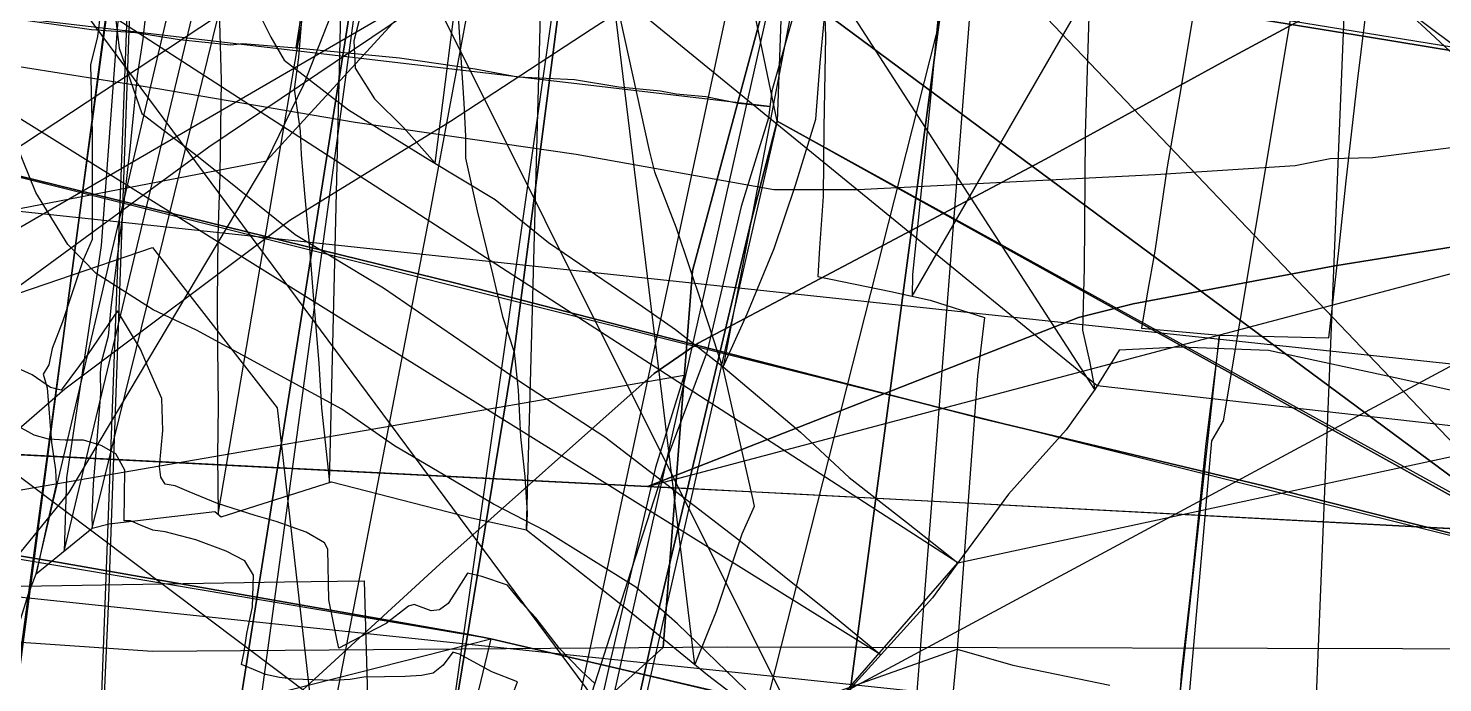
# Model space of a CAD drawing. Extents: x -6790 to 12600, y -1098 to 2171.
# Drawn here: x 389.1 to 467.8, y 271.3 to 307.7 of the extents above; entities that cross this region are included whole.
import ezdxf

# ---------------------------------------------------------------- set-up
doc = ezdxf.new("R2010")
doc.units = 0

msp = doc.modelspace()

# ---------------------------------------------------------------- linework, layer by layer
for points in [[(230.488, 672.093), (432.275, 268.144)], [(396.382, 241.494), (408.986, 321.033), (416.171, 357.766), (425.823, 407.503), (429.178, 422.451), (435.123, 443.514), (436.907, 452.178), (445.188, 474.387), (452.637, 493.496), (453.002, 494.431), (459.924, 518.297), (462.514, 523.181), (465.654, 523.349), (471.116, 525.149), (471.74, 525.257), (479.183, 536.294), (484.257, 549.953), (488.056, 560.75), (496.899, 578.961), (504.203, 595.31), (509.554, 603.761), (513.334, 615.269), (521.616, 609.867)], [(524.696, 465.912), (507.437, 459.065), (496.65, 456.017), (487.317, 453.062), (472.966, 447.997), (462.977, 443.87), (457.583, 440.306), (450.736, 434.865), (447.172, 430.176), (442.529, 424.313), (440.184, 420.374), (436.197, 407.57), (431.836, 393.641), (423.675, 372.537), (418.985, 354.668), (414.999, 339.801), (408.339, 314.429), (404.447, 304.533), (402.383, 300.312), (691.74, 615.583)], [(381.373, 77.724), (517.033, 612.513)], [(401.668, 446.218), (397.809, 393.148), (393.588, 275.554), (392.581, 253.354)], [(649.295, 260.796), (611.269, 305.815), (577.65, 345.781), (577.518, 350.197), (575.344, 374.682), (559.826, 381.527), (523.777, 397.188), (495.259, 409.807), (459.463, 425.508), (429.322, 438.817), (417.011, 443.957), (416.933, 443.231), (416.174, 443.148), (416.095, 442.872), (407.69, 413.307), (407.69, 413.307), (408.042, 412.483), (434.118, 391.732), (432.54, 351.045), (430.765, 302.516), (513.678, 256.433)], [(459.115, 439.213), (453.692, 414.719), (446.202, 381.408), (439.505, 351.388), (430.868, 311.449), (421.187, 268.434)], [(439.047, 437.069), (431.751, 403.034), (428.552, 387.169), (428.008, 384.068), (422.896, 340.848), (422.849, 340.491), (419.033, 311.761), (416.171, 289.844), (410.774, 257.016)], [(325.79, 433.76), (489.468, 262.504)], [(520.848, 433.699), (499.831, 426.334), (477.742, 418.696), (465.336, 414.253), (449.651, 382.495), (443.739, 370.524), (443.195, 367.546), (435.718, 331.214), (433.888, 322.324), (431.069, 312.797), (426.062, 294.186), (424.429, 273.251), (407.04, 257.544)], [(407.04, 257.544), (424.429, 273.251), (426.062, 294.186), (431.069, 312.797), (433.888, 322.324), (435.718, 331.214), (443.195, 367.546), (443.739, 370.524), (449.651, 382.495), (465.336, 414.253), (477.742, 418.696), (499.831, 426.334), (520.848, 433.699)], [(432.899, 424.144), (429.378, 409.65), (426.387, 394.579), (424.27, 383.879), (422.383, 370.879), (416.764, 334.848), (413.992, 310.951), (411.421, 297.236), (404.563, 261.629)], [(307.361, 422.929), (440.919, 243.017)], [(477.313, 421.909), (476.743, 418.606), (475.862, 414.188), (474.398, 408.047), (472.986, 400.572), (472.662, 399.069), (472.623, 397.968), (472.105, 395.066), (469.832, 379.469), (466.444, 355.998), (463.264, 332), (458.269, 302.031), (455.571, 285.846), (454.915, 284.741), (450.849, 238.491)], [(393.292, 309.649), (392.993, 307.219), (392.6, 305.644), (392.7, 301.842), (392.699, 299.194), (392.693, 296.607), (392.689, 295.934), (392.181, 294.749), (391.044, 291.364), (390.468, 289.871), (390.293, 288.966), (389.964, 288.446), (390.186, 287.683), (390.429, 284.655), (390.661, 283.131), (390.685, 282.325), (390.129, 279.899), (389.58, 277.357), (422.304, 416.503)], [(395.93, 311.01), (395.503, 307.059), (395.204, 305.034), (394.784, 300.973), (394.363, 297.192), (394.363, 297.192), (393.739, 292.133), (393.58, 290.565), (393.194, 289.098), (393.136, 288.531), (393.163, 287.381), (392.979, 285.027), (392.747, 282.333), (392.678, 280.63), (392.689, 279.881), (426.301, 416.357)], [(401.483, 309.497), (402.633, 307.173), (403.364, 305.893), (406.948, 303.14), (411.468, 300.346), (415.104, 298.145), (418.057, 295.769), (423.286, 292.212), (425.114, 290.932), (427.777, 288.848), (432.078, 285.224), (434.775, 282.708), (437.967, 280.218), (440.824, 277.962), (261.51, 393.847)], [(393.002, 370.279), (396.234, 367.095), (399.375, 361.827), (400.899, 357.998), (402.354, 351.596), (402.562, 348.92), (402.215, 346.382), (401.269, 343.142), (400.484, 339.312), (399.353, 333.536), (397.967, 325.265), (396.12, 319.278), (393.764, 310.154), (394.203, 306.555), (395.451, 302.925), (398.614, 300.525), (403.972, 296.203), (408.888, 293.25), (416.674, 287.912), (421.198, 284.959), (428.639, 279.25), (433.583, 275.274), (436.535, 272.852), (257.448, 384.363)], [(477.862, 269.752), (476.734, 273.591), (475.233, 277.584), (474.966, 277.783), (432.007, 309.596), (429.822, 311.214), (369.943, 348.002), (374.588, 366.034), (374.958, 375.543), (379.736, 372.502), (386.968, 367.479), (426.764, 339.839), (461.957, 314.974), (496.294, 291.089), (497.452, 290.13), (497.792, 289.849), (499.866, 285.837), (506.739, 271.556), (507.451, 269.023)], [(399.758, 308.666), (399.874, 304.784), (399.788, 299.558), (399.688, 296.13), (399.635, 292.416), (399.669, 289.958), (399.705, 286.691), (399.669, 283.912), (399.693, 280.669), (415.21, 371.895)], [(412.879, 310.87), (413.358, 303.507), (413.44, 301.677), (413.44, 300.443), (414.106, 297.53), (414.951, 294.025), (415.507, 291.653), (416.146, 289.673), (416.383, 287.56), (416.507, 284.967), (416.739, 282.754), (416.885, 280.746), (416.845, 279.789), (419.323, 371.126)], [(455.471, 369.958), (454.473, 367.195), (452.614, 362.925), (450.295, 357.595), (448.721, 353.612), (446.699, 348.923), (443.552, 342.421), (441.015, 336.44), (439.303, 331.422), (437.543, 326.26), (436.338, 321.985), (434.811, 317.719), (432.548, 310.978), (431.6, 308.153), (430.469, 304.185), (430.284, 302.699), (428.78, 297.764), (427.138, 290.819), (426.863, 289.654), (424.79, 284.138), (422.461, 276.921), (420.137, 269.722)], [(412.965, 368.918), (404.032, 306.588), (404.032, 306.588), (404.313, 308.34)], [(524.717, 352.717), (509.43, 350.063), (486.606, 344.649), (462.189, 338.12), (438.409, 326.018), (420.309, 315.296), (399.183, 301.07), (376.518, 284.456), (362.027, 271.77), (351.729, 261.685)], [(524.717, 352.717), (509.43, 350.063), (486.606, 344.649), (462.189, 338.12), (438.409, 326.018), (420.309, 315.296), (399.183, 301.07), (376.518, 284.456), (362.027, 271.77), (351.729, 261.685)], [(518.948, 345.818), (508.937, 343.668), (503.306, 344.022), (493.92, 342.091), (488.18, 340.513), (482.412, 339.098), (475.094, 337.003), (470.034, 335.099), (462.063, 332.052), (456.106, 329.386), (437.826, 318.852), (420.432, 307.603), (412.607, 302.498), (403.675, 296.991), (391.183, 287.622), (382.351, 279.966), (368.213, 268.716)], [(518.948, 345.818), (508.937, 343.668), (503.306, 344.022), (493.92, 342.091), (488.18, 340.513), (482.412, 339.098), (475.094, 337.003), (470.034, 335.099), (462.063, 332.052), (456.106, 329.386), (437.826, 318.852), (420.432, 307.603), (412.607, 302.498), (403.675, 296.991), (391.183, 287.622), (382.351, 279.966), (368.213, 268.716)], [(425.636, 201.78), (442.124, 325.69), (443.057, 332.33), (443.74, 334.852), (443.677, 336.429), (451.578, 334.546), (463.264, 332), (458.269, 302.031), (455.571, 285.846), (454.915, 284.741), (450.849, 238.491)], [(358.657, 285.493), (423.562, 282.207), (447.531, 291.605), (450.555, 292.357), (461.782, 294.476), (469.386, 295.689), (478.651, 297.589), (484.481, 298.343), (484.481, 298.343), (484.173, 300.725), (483.544, 314.401), (482.492, 330.138), (481.187, 330.085), (478.07, 329.958), (439.776, 325.597), (427.021, 324.009), (415.481, 327.296), (401.575, 331.258), (400.013, 334.452), (391.629, 333.896), (390.647, 333.907), (383.625, 334.194)], [(811.441, 252.44), (77.961, 330.604)], [(396.988, 264.108), (412.029, 277.886), (423.938, 288.492), (426.39, 290.166), (436.719, 295.643), (445.689, 300.388), (455.7, 305.875), (460.303, 308.365), (462.29, 308.838), (465.963, 309.8), (481.239, 313.883), (492.803, 316.947), (504.997, 320.055), (520.643, 324.045), (534.576, 327.684), (538.936, 328.267), (541.366, 328.241), (541.805, 326.799), (550.388, 304.398), (558.419, 281.716), (562.117, 271.882), (568.567, 254.73)], [(396.988, 264.108), (412.029, 277.886), (423.938, 288.492), (426.39, 290.166), (436.719, 295.643), (445.689, 300.388), (455.7, 305.875), (460.303, 308.365), (462.29, 308.838), (465.963, 309.8), (481.239, 313.883), (492.803, 316.947), (504.997, 320.055), (520.643, 324.045), (534.576, 327.684), (538.936, 328.267), (541.366, 328.241), (541.805, 326.799), (550.388, 304.398), (558.419, 281.716), (562.117, 271.882), (568.567, 254.73)], [(272.686, 229.24), (437.585, 325.037), (437.585, 325.037), (421.029, 320.53), (417.848, 319.882), (409.57, 319.587), (400.291, 318.674), (393.044, 318.497), (376.076, 317.879), (367.739, 317.702), (362.466, 317.172), (355.307, 316.877), (349.475, 316.73), (326.173, 315.64), (316.658, 315.522), (313.889, 314.903), (308.91, 313.607), (304.992, 310.573), (302.017, 307.568), (297.303, 300.469), (293.415, 291.425)], [(378.831, 325.413), (398.02, 319.728), (419.267, 313.376), (429.829, 310.028), (432.007, 309.596), (474.966, 277.783), (471.341, 278.813), (457.824, 282.244), (442.128, 285.975), (412.84, 293.52), (379.094, 301.801)], [(396.988, 264.108), (412.029, 277.886), (423.938, 288.492), (426.39, 290.166), (436.719, 295.643), (445.689, 300.388), (455.7, 305.875), (460.303, 308.365), (462.29, 308.838), (465.963, 309.8), (481.239, 313.883), (492.803, 316.947), (504.997, 320.055), (520.643, 324.045)], [(396.988, 264.108), (412.029, 277.886), (423.938, 288.492), (426.39, 290.166), (436.719, 295.643), (445.689, 300.388), (455.7, 305.875), (460.303, 308.365), (462.29, 308.838), (465.963, 309.8), (481.239, 313.883), (492.803, 316.947), (504.997, 320.055), (520.643, 324.045)], [(386.899, 320.109), (400.759, 317.709), (418.149, 314.757), (433.242, 312.267), (448.463, 309.649), (463.593, 307.198), (483.165, 303.977), (499.823, 301.307), (514.505, 299.01), (527.313, 296.97)], [(527.313, 296.97), (514.505, 299.01), (499.823, 301.307), (483.165, 303.977), (463.593, 307.198), (448.463, 309.649), (433.242, 312.267), (418.149, 314.757), (400.759, 317.709), (386.899, 320.109)], [(433.326, 310.745), (433.466, 307.226), (433.364, 302.14), (433.324, 298.318), (433.136, 295.471), (433.031, 293.872), (437.093, 293.035), (439.27, 292.564), (442.302, 291.606), (441.918, 288.355), (441.493, 282.664), (441.098, 277.37), (440.784, 273.157), (443.881, 272.283), (449.274, 271.166)], [(819.413, 230.742), (92.901, 307.155)], [(470.405, 301.307), (463.882, 300.475), (461.523, 300.419), (459.575, 300.017), (451.784, 299.518), (435.258, 298.692), (430.597, 298.692), (419.608, 300.653), (407.312, 302.441), (396.34, 304.299), (381.155, 306.706)], [(483.574, 265.32), (478.152, 280.055), (473.165, 293.767), (470.405, 301.307), (463.882, 300.475), (461.523, 300.419), (459.575, 300.017), (451.784, 299.518), (435.258, 298.692), (430.597, 298.692), (419.608, 300.653), (407.312, 302.441), (396.34, 304.299), (381.155, 306.706)], [(429.037, 270.902), (425.237, 274.582), (422.918, 276.613), (417.915, 279.727), (415.005, 281.216), (409.503, 284.456), (406.576, 286.509), (398.499, 290.901), (396.087, 292.016), (392.924, 294.045), (391.343, 295.649), (389.571, 298.537), (387.8, 302.901)], [(379.094, 301.801), (412.84, 293.52), (442.128, 285.975), (457.824, 282.244), (471.341, 278.813), (474.966, 277.783), (475.233, 277.584), (476.734, 273.591), (477.862, 269.752)], [(270.619, 300.999), (301.168, 294.212), (305.41, 293.254), (316.016, 290.857), (327.848, 288.082), (331.928, 287.125), (333.496, 286.789), (338.46, 286.583), (358.657, 285.493), (423.562, 282.207), (431.452, 281.808), (515.978, 277.328), (525.145, 276.882), (525.841, 276.846), (541.88, 276.019), (543.188, 275.952), (558.973, 275.053), (580.742, 274.025), (594.306, 273.304), (622.07, 271.83), (627.48, 271.543), (629.175, 271.453), (643.36, 270.593)], [(385.619, 291.93), (396.046, 295.486), (402.986, 286.585), (404.726, 271.283)], [(385.619, 291.93), (396.046, 295.486), (402.986, 286.585), (404.726, 271.283)], [(270.819, 291.933), (304.203, 283.34), (321.737, 279.508), (341.129, 276.257), (349.142, 276.024), (357.038, 275.27), (367.082, 275.037), (396.054, 273.063), (427.987, 273.296), (473.041, 273.179), (486.569, 272.25), (525.934, 271.205)], [(420.631, 271.253), (419.874, 271.958), (418.67, 273.203), (417.351, 274.911), (416.574, 275.734), (415.775, 276.722), (414.362, 277.198), (413.556, 277.381), (412.853, 276.275), (412.492, 275.708), (411.995, 275.346), (411.548, 275.302), (410.596, 275.646), (410.274, 275.551), (409.034, 274.59), (407.972, 274.034), (406.405, 273.213), (406.301, 273.725), (405.859, 275.91), (405.802, 278.729), (405.611, 279.081), (404.592, 279.669), (402.923, 280.269), (401.759, 280.596), (399.668, 281.261), (398.083, 281.915), (397.304, 282.237), (396.748, 282.326), (396.521, 282.721), (396.432, 283.317), (396.63, 285.326), (396.562, 287.087), (395.835, 288.775), (395.377, 289.839), (394.1, 291.963), (392.47, 289.572), (390.965, 287.564), (390.381, 287.707), (389.354, 288.402), (388.135, 288.972)], [(378.814, 290.159), (467.638, 223.38)], [(415.895, 270.156), (416.331, 271.344), (414.906, 271.9), (413.112, 272.883), (412.74, 272.999), (412.206, 272.283), (411.653, 271.833), (411.007, 271.703), (410.089, 271.65), (407.788, 271.609), (407.03, 271.484), (406.061, 271.416), (403.881, 271.501), (403.118, 271.591), (402.334, 271.766), (400.997, 272.309), (401.14, 273.013), (401.287, 274.034), (401.606, 275.51), (401.656, 277.286), (401.185, 278.081), (400.14, 278.605), (398.458, 279.247), (396.746, 279.677), (396.067, 279.773), (395.377, 280.064), (394.818, 280.3), (394.481, 280.297), (394.502, 283.104), (394.009, 284.015), (393.197, 284.482), (392.22, 284.774), (391.196, 284.774), (390.268, 284.841), (389.466, 285.051), (388.435, 285.629)], [(359.158, 267.405), (364.142, 275.491), (365.655, 278.066), (371.251, 277.648), (373.979, 277.139), (379.193, 275.491), (383.871, 274.415), (388.132, 272.96), (389.158, 276.244), (389.58, 277.357), (392.689, 279.881), (393.635, 280.13), (399.517, 280.815), (399.869, 280.524), (405.991, 282.47), (413.781, 280.464), (416.845, 279.789), (422.348, 275.47), (426.901, 271.732), (429.572, 269.7)], [(441.147, 267.617), (414.862, 273.747), (414.862, 273.747), (413.549, 273.99), (390.879, 277.979), (366.137, 282.096)], [(355.495, 262.651), (354.315, 271.813), (353.559, 275.943), (366.869, 276.293), (381.986, 276.551), (403.39, 276.901), (407.814, 276.957), (408.443, 255.072)]]:
    msp.add_lwpolyline(points)
for points in [[(512.136, 280.615), (448.563, 287.803), (344.256, 372.979), (267.002, 377.504), (237.609, 399.76), (235.722, 401.947), (199.06, 461.44), (175.363, 499.307), (159.143, 525.878), (153.972, 622.113), (242.746, 662.943), (450.741, 620.082), (468.205, 616.512), (512.824, 619.789), (512.136, 280.615)], [(355.592, 238.063), (356.052, 242.287), (368.571, 404.377), (356.031, 401.643), (367.968, 476.811), (373.366, 509.528), (373.609, 510.357), (381.159, 511.387), (397.795, 513.466), (398.751, 513.71), (391.511, 469.141), (383.04, 415.021), (407.69, 413.307), (407.268, 412.304), (390.693, 287.5), (383.337, 231.771), (382.191, 224.755), (355.592, 238.063)], [(55.142, 446.991), (100.195, 454.577), (104.473, 455.781), (224.767, 473.114), (461.17, 463.407), (418.896, 266.348), (473.538, 223.763), (408.246, 162.089), (348.154, 91.288), (230.725, 129.782), (178.952, 201.706), (100.394, 217.952), (74.076, 298.715), (55.017, 301.46), (55.142, 446.991)], [(424.148, 416.451), (421.151, 404.192), (417.576, 391.667), (412.173, 379.589), (408.157, 370.611), (405.098, 364.285), (401.877, 356.65), (400.521, 347.552), (397.802, 331.285), (394.111, 307.875), (393.198, 295.604), (391.26, 282.691), (391.135, 278.619), (424.148, 416.451)], [(407.69, 413.307), (407.268, 412.304), (390.693, 287.5), (383.337, 231.771), (382.191, 224.755), (407.69, 413.307)], [(409.876, 210.955), (382.191, 224.755), (383.337, 231.771), (390.693, 287.5), (407.268, 412.304), (407.69, 413.307), (408.042, 412.483), (434.118, 391.732), (432.54, 351.045), (430.765, 302.516), (429.32, 296.951), (424.025, 274.687), (417.155, 243.617), (409.876, 210.955)], [(407.69, 413.307), (408.042, 412.483), (434.118, 391.732), (432.54, 351.045), (430.765, 302.516), (407.69, 413.307)], [(397.809, 393.148), (393.588, 275.554), (392.581, 253.354), (397.809, 393.148)], [(528.28, 371.095), (469.579, 380.96), (397.809, 393.148), (393.588, 275.554), (392.581, 253.354), (404.785, 254.818), (431.238, 258.314), (438.357, 259.439), (460.329, 258.489), (493.758, 257.241), (506.155, 256.819), (510.184, 256.522), (516.397, 256.437), (517.858, 257.87), (521.71, 302.056), (528.28, 371.095)], [(345.997, 272.968), (354.804, 281.919), (361.737, 289.229), (369.585, 297.394), (372.624, 299.917), (384.067, 308.182), (395.008, 316.198), (402.127, 321.29), (407.905, 325.061), (413.514, 327.881), (419.577, 331.018), (426.59, 334.525), (432.558, 337.746), (438.917, 341.137), (446.374, 344.95), (453.811, 348.732), (457.782, 350.675), (469.208, 354.222), (345.997, 272.968)], [(345.997, 272.968), (354.804, 281.919), (361.737, 289.229), (369.585, 297.394), (372.624, 299.917), (384.067, 308.182), (395.008, 316.198), (402.127, 321.29), (407.905, 325.061), (413.514, 327.881), (419.577, 331.018), (426.59, 334.525), (432.558, 337.746), (438.917, 341.137), (446.374, 344.95), (453.811, 348.732), (457.782, 350.675), (469.208, 354.222), (345.997, 272.968)], [(410.979, 345.544), (412.939, 344.823), (414.435, 344.288), (417.23, 343.201), (424.192, 340.316), (427.75, 338.982), (430.947, 337.437), (434.061, 336.084), (436.609, 335.052), (443.12, 332.941), (445.34, 332.214), (449.075, 330.719), (448.713, 326.639), (448.561, 320.818), (448.618, 315.683), (448.14, 309.553), (447.892, 301.775), (447.846, 294.337), (447.742, 290.887), (448.137, 289.174), (448.436, 287.595), (410.979, 345.544)], [(417.23, 343.201), (413.563, 330.498), (410.92, 321.361), (409.591, 315.139), (407.922, 309.64), (407.242, 306.973), (407.31, 305.46), (408.394, 303.756), (409.998, 302.152), (411.767, 300.165), (417.23, 343.201)], [(422.849, 340.491), (419.033, 311.761), (416.171, 289.844), (410.774, 257.016), (399.437, 183.595), (395.776, 155.168), (391.149, 119.243), (389.899, 109.535), (422.849, 340.491)], [(441.872, 336.859), (443.677, 336.429), (443.74, 334.852), (443.057, 332.33), (442.124, 325.69), (425.636, 201.78), (423.172, 175.135), (422.071, 140.711), (421.888, 134.995), (421.729, 132.464), (423.603, 109.232), (424.778, 93.93), (412.017, 78.559), (403.362, 87.923), (400.916, 91.341), (389.899, 109.535), (391.149, 119.243), (395.776, 155.168), (399.437, 183.595), (410.774, 257.016), (416.171, 289.844), (419.033, 311.761), (422.849, 340.491), (441.872, 336.859)], [(443.677, 336.429), (443.74, 334.852), (443.057, 332.33), (442.124, 325.69), (425.636, 201.78), (423.172, 175.135), (422.071, 140.711), (421.888, 134.995), (421.729, 132.464), (423.603, 109.232), (424.778, 93.93), (443.677, 336.429)], [(427.777, 288.848), (429.102, 291.794), (430.601, 295.428), (431.789, 298.951), (432.918, 302.617), (433.156, 305.744), (433.492, 309.274), (434.106, 313.43), (434.839, 319.398), (434.898, 320.644), (434.78, 323.36), (434.819, 325.438), (435.176, 328.867), (436.087, 332.69), (436.609, 335.052), (427.777, 288.848)], [(407.134, 333.858), (406.857, 332.852), (406.54, 329.897), (406.283, 327.038), (405.694, 321.986), (405.373, 318.517), (405.081, 315.576), (404.765, 312.598), (404.419, 309.331), (404.166, 306.052), (403.929, 304.292), (404.264, 301.961), (404.321, 300.642), (404.497, 298.495), (404.77, 295.46), (404.981, 292.813), (405.287, 289.068), (405.435, 286.555), (405.88, 282.435), (407.134, 333.858)], [(375.999, 78.896), (333.351, 88.638), (336.147, 107.174), (347.66, 179.986), (334.869, 183.191), (345.194, 235.613), (363.964, 332.316), (403.584, 322.374), (408.986, 321.033), (396.382, 241.494), (391.036, 204.388), (390.245, 196.751), (386.977, 168.265), (384.623, 146.168), (381.011, 126.627), (379.669, 118.336), (374.268, 97.316), (374.68, 94.22), (375.999, 78.896)], [(463.264, 332), (458.269, 302.031), (455.571, 285.846), (454.915, 284.741), (450.849, 238.491), (448.477, 213.655), (446.292, 179.986), (446.06, 176.412), (446.361, 173.513), (448.078, 154.824), (452.301, 104.489), (453.464, 91.82), (463.264, 332)], [(435.715, 331.131), (437.349, 330.364), (442.179, 327.24), (444.678, 325.506), (446.492, 323.977), (448.604, 322.474), (451.847, 320.067), (455.988, 317.02), (460.6, 313.196), (464.799, 309.543), (468.405, 306.178), (472.566, 303.221), (475.648, 300.905), (478.992, 298.699), (480.906, 297.35), (435.715, 331.131)], [(541.366, 328.241), (538.936, 328.267), (534.576, 327.684), (520.643, 324.045), (504.997, 320.055), (492.803, 316.947), (481.239, 313.883), (465.963, 309.8), (462.29, 308.838), (460.303, 308.365), (455.7, 305.875), (445.689, 300.388), (436.719, 295.643), (426.39, 290.166), (423.938, 288.492), (412.029, 277.886), (396.988, 264.108), (383.359, 251.58), (370.417, 239.777), (363.573, 233.654), (361.529, 231.552), (541.366, 328.241)], [(541.366, 328.241), (538.936, 328.267), (534.576, 327.684), (520.643, 324.045), (504.997, 320.055), (492.803, 316.947), (481.239, 313.883), (465.963, 309.8), (462.29, 308.838), (460.303, 308.365), (455.7, 305.875), (445.689, 300.388), (436.719, 295.643), (426.39, 290.166), (423.938, 288.492), (412.029, 277.886), (396.988, 264.108), (383.359, 251.58), (370.417, 239.777), (363.573, 233.654), (361.529, 231.552), (541.366, 328.241)], [(364.655, 326.091), (406.63, 313.323), (408.911, 318.17), (430.868, 311.449), (421.187, 268.434), (420.679, 262.646), (419.976, 262.693), (368.023, 272.753), (356.952, 274.897), (364.655, 326.091)], [(302.299, 321.02), (305.147, 320.259), (312.084, 318.612), (324.66, 315.509), (334.976, 312.937), (344.374, 310.577), (358.618, 306.959), (373.018, 303.271), (379.094, 301.801), (412.84, 293.52), (442.128, 285.975), (457.824, 282.244), (471.341, 278.813), (474.966, 277.783), (302.299, 321.02)], [(408.986, 321.033), (396.382, 241.494), (391.036, 204.388), (390.245, 196.751), (386.977, 168.265), (384.623, 146.168), (381.011, 126.627), (379.669, 118.336), (374.268, 97.316), (374.68, 94.22), (375.999, 78.896), (408.986, 321.033)], [(529.513, 296.709), (527.313, 296.97), (514.505, 299.01), (499.823, 301.307), (483.165, 303.977), (463.593, 307.198), (448.463, 309.649), (433.242, 312.267), (418.149, 314.757), (400.759, 317.709), (386.899, 320.109), (385.141, 320.366), (384.589, 320.173), (378.904, 321.141), (529.513, 296.709)], [(420.577, 318.381), (420.548, 318.036), (420.886, 314.669), (421.196, 312.258), (422.043, 308.196), (423.657, 300.872), (423.953, 299.687), (425.159, 296.579), (426.609, 292.283), (427.778, 288.714), (427.778, 288.714), (429.427, 281.471), (429.501, 281.092), (428.804, 279.559), (427.387, 275.258), (426.203, 272.305), (420.577, 318.381)], [(451.236, 315.195), (444.787, 315.915), (441.077, 316.48), (440.355, 316.512), (440.045, 312.007), (439.696, 308.189), (439.258, 303.402), (438.608, 297.01), (438.302, 293.993), (438.27, 292.78), (451.236, 315.195)], [(454.897, 314.815), (454.101, 309.692), (453.214, 304.314), (452.456, 299.962), (451.765, 295.281), (451.333, 292.91), (451.023, 291.002), (455.356, 290.622), (461.445, 290.469), (462.003, 295.311), (462.41, 299.186), (463.033, 304.703), (464.081, 313.269), (464.232, 314.078), (454.897, 314.815)], [(382.664, 308.911), (384.118, 308.668), (385.048, 308.668), (389.504, 308.041), (392.663, 307.596), (395.102, 307.436), (397.547, 307.047), (400.397, 306.745), (401.073, 306.817), (404.032, 306.588), (409.787, 306.027), (413.987, 305.411), (416.352, 304.963), (419.507, 304.817), (421.967, 304.415), (424.294, 304.194), (425.16, 304.02), (426.815, 303.876), (428.618, 303.503), (430.362, 303.327), (382.664, 308.911)], [(409.876, 210.955), (417.155, 243.617), (424.025, 274.687), (429.32, 296.951), (430.765, 302.516), (409.876, 210.955)], [(625.863, 71.872), (632.412, 79.979), (647.513, 98.008), (669.125, 123.869), (687.955, 145.933), (701.386, 153.349), (679.104, 165.735), (639.002, 187.955), (513.678, 256.433), (430.765, 302.516), (429.32, 296.951), (424.025, 274.687), (417.155, 243.617), (409.876, 210.955), (410.801, 210.172), (454.019, 181.985), (500.308, 151.832), (555.219, 116.068), (556.397, 115.105), (593.842, 91.8), (625.863, 71.872)], [(430.765, 302.516), (513.678, 256.433), (639.002, 187.955), (679.104, 165.735), (701.386, 153.349), (430.765, 302.516)], [(503.983, 299.464), (484.481, 298.343), (478.651, 297.589), (469.386, 295.689), (461.782, 294.476), (450.555, 292.357), (447.531, 291.605), (423.562, 282.207), (431.452, 281.808), (515.978, 277.328), (525.145, 276.882), (525.841, 276.846), (525.425, 298.745), (525.368, 300.753), (503.983, 299.464)], [(402.383, 300.312), (391.396, 281.877), (375.824, 262.715), (365.056, 252.411), (348.036, 237.533), (338.6, 228.733), (322.969, 219.181), (320.422, 215.824), (290.898, 196.72), (276.888, 190.178), (271.852, 185.663), (258.942, 179.758), (243.485, 173.448), (224.439, 164.648), (215.177, 160.48), (201.456, 152.491), (188.431, 148.786), (166.422, 150.049), (139.028, 156.976), (112.055, 172.614), (97.781, 183.949), (81.035, 201.052), (44.463, 231.179), (402.383, 300.312)], [(484.481, 298.343), (478.651, 297.589), (469.386, 295.689), (461.782, 294.476), (450.555, 292.357), (447.531, 291.605), (423.562, 282.207), (484.481, 298.343)], [(375.017, 288.423), (385.619, 291.93), (396.046, 295.486), (402.986, 286.585), (404.726, 271.283), (406.084, 259.338), (398.834, 258.148), (393.148, 257.476), (375.017, 288.423)], [(375.017, 288.423), (385.619, 291.93), (396.046, 295.486), (402.986, 286.585), (404.726, 271.283), (406.084, 259.338), (398.834, 258.148), (393.148, 257.476), (383.4, 256.252), (382.078, 256.097), (380.208, 264.254), (376.835, 279.636), (375.017, 288.423)], [(375.017, 288.423), (385.619, 291.93), (396.046, 295.486), (402.986, 286.585), (404.726, 271.283), (406.084, 259.338), (398.834, 258.148), (393.148, 257.476), (383.4, 256.252), (382.078, 256.097), (380.208, 264.254), (376.835, 279.636), (375.017, 288.423)], [(512.556, 293.416), (502.539, 295.591), (500.459, 295.242), (498.076, 294.564), (494.027, 293.136), (489.166, 293.222), (484.812, 292.781), (483.443, 292.354), (482.325, 291.163), (478.598, 285.1), (472.87, 286.51), (465.389, 288.185), (458.088, 289.766), (453.156, 289.954), (449.781, 289.789), (448.436, 287.595), (446.846, 285.349), (443.636, 281.787), (440.824, 277.962), (512.556, 293.416)], [(455.356, 290.622), (454.604, 284.586), (453.827, 277.003), (453.242, 271.958), (453.122, 270.152), (455.356, 290.622)], [(425.609, 288.386), (424.015, 283.27), (421.536, 272.638), (420.374, 267.501), (417.113, 253.319), (411.434, 231.132), (375.057, 199.551), (374.367, 177.816), (307.953, 166.154), (278.687, 161.185), (237.203, 154.141), (231.519, 152.916), (217.465, 150.465), (204.184, 147.055), (201.972, 147.055), (174.988, 155.618), (147.86, 164.744), (144.331, 165.461), (126.466, 175.331), (100.98, 188.927), (84.018, 198.005), (42.92, 222.238), (425.609, 288.386)], [(332.405, 287.634), (339.801, 286.369), (366.137, 282.096), (390.879, 277.979), (413.549, 273.99), (414.862, 273.747), (332.405, 287.634)], [(414.862, 273.747), (410.114, 253.996), (396.374, 257.163), (376.023, 261.348), (370.285, 262.447), (351.4, 266.065), (333.976, 269.372), (333.773, 271.191), (332.405, 287.634), (339.801, 286.369), (366.137, 282.096), (390.879, 277.979), (413.549, 273.99), (414.862, 273.747)], [(333.496, 286.789), (338.46, 286.583), (358.657, 285.493), (423.562, 282.207), (333.496, 286.789)], [(423.562, 282.207), (431.452, 281.808), (515.978, 277.328), (525.145, 276.882), (525.841, 276.846), (423.562, 282.207)], [(440.824, 277.962), (439.403, 276.023), (432.275, 268.144), (440.824, 277.962)], [(358.577, 238.299), (357.228, 248.99), (355.495, 262.651), (354.315, 271.813), (353.559, 275.943), (366.869, 276.293), (381.986, 276.551), (403.39, 276.901), (407.814, 276.957), (408.443, 255.072), (408.764, 236.933), (358.577, 238.299)], [(408.764, 236.933), (393.629, 237.314), (367.427, 238.024), (358.577, 238.299), (357.228, 248.99), (355.495, 262.651), (354.315, 271.813), (353.559, 275.943), (366.869, 276.293), (381.986, 276.551), (403.39, 276.901), (407.814, 276.957), (408.443, 255.072), (408.764, 236.933)], [(370.165, 247.221), (376.579, 246.012), (395.452, 242.381), (411.039, 239.306), (446.878, 232.447), (474.917, 227.31), (495.14, 223.416), (491.847, 232.449), (482.428, 255.595), (481.387, 258.047), (441.147, 267.617), (414.862, 273.747), (410.114, 253.996), (396.374, 257.163), (376.023, 261.348), (370.285, 262.447), (370.165, 247.221)], [(414.862, 273.747), (410.114, 253.996), (396.374, 257.163), (376.023, 261.348), (370.285, 262.447), (414.862, 273.747)], [(414.862, 273.747), (441.147, 267.617), (481.387, 258.047), (414.862, 273.747)], [(440.784, 273.157), (440.442, 269.707), (440.221, 267.309), (440.25, 266.958), (435.068, 268.223), (430.955, 269.088), (429.64, 269.219), (440.784, 273.157)]]:
    msp.add_lwpolyline(points, close=True)

doc.saveas('drawing.dxf')
